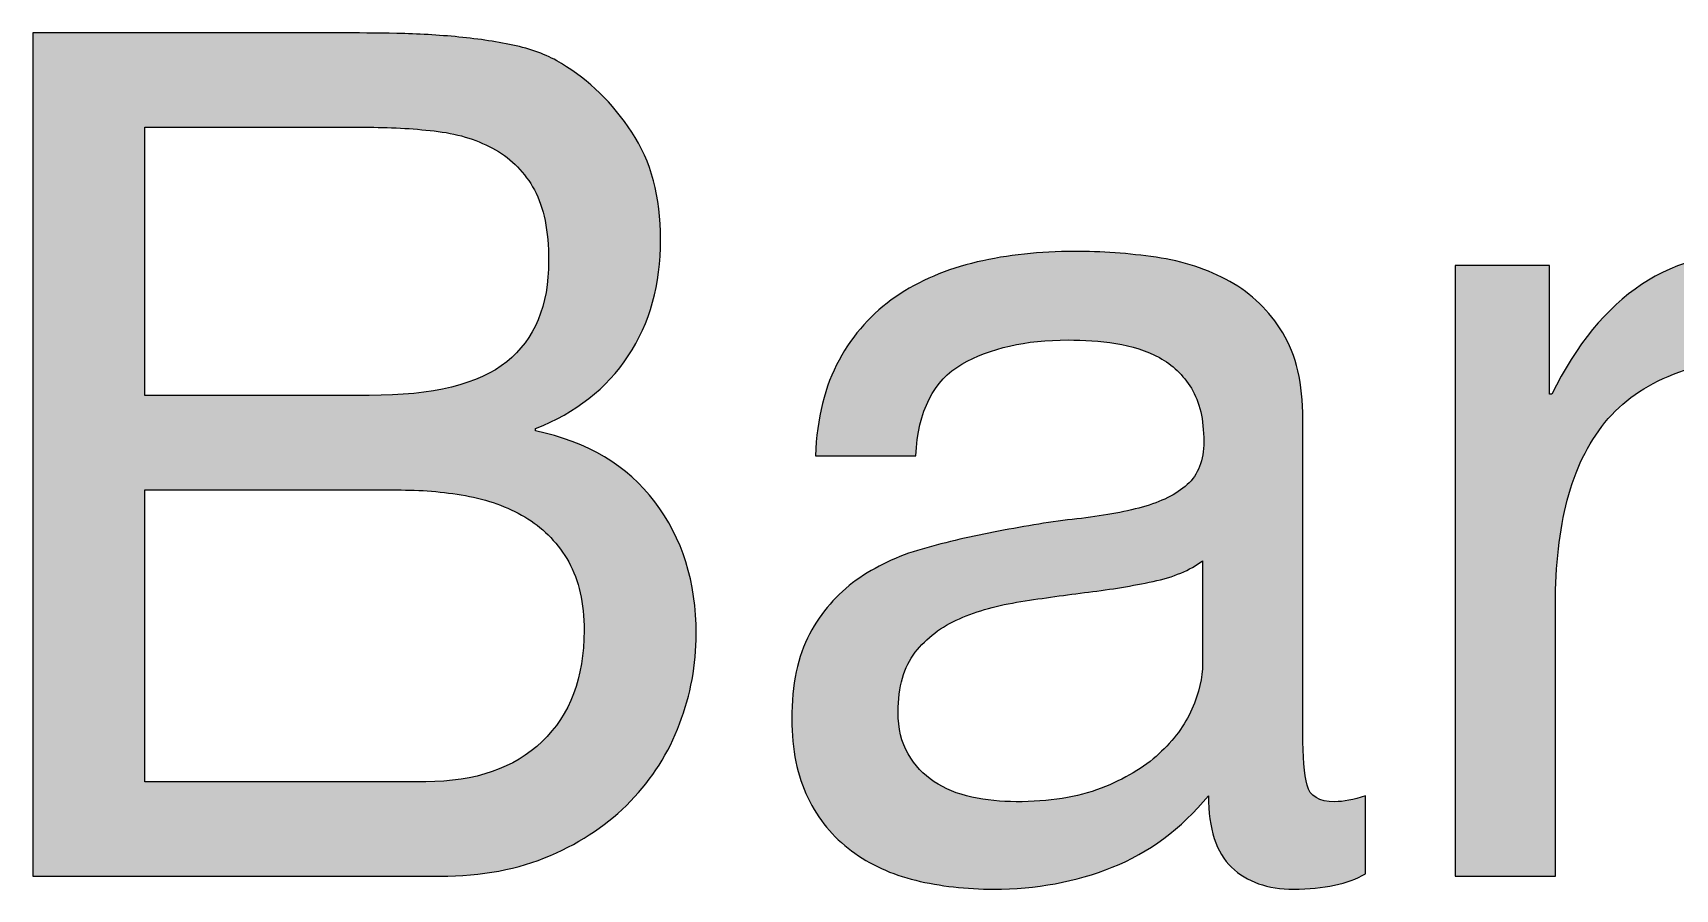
# Paper-space layout 'A0mask (portrait)' of a CAD drawing. Extents: x 0 to 810, y 0 to 1153.
# Drawn here: x 651.76 to 657.49, y 64.5 to 67.48 of the extents above; entities that cross this region are included whole.
import ezdxf
from ezdxf.enums import TextEntityAlignment as Align

# ---------------------------------------------------------------- set-up
doc = ezdxf.new("R2010")
doc.units = 0
doc.layers.get('0').update_dxf_attribs({"linetype": 'CONTINUOUS'})
doc.layers.get('Defpoints').update_dxf_attribs({"linetype": 'CONTINUOUS'})
doc.layers.add('JPP_Mask', color=7, linetype='CONTINUOUS')
doc.styles.add('JPP', font='arial.ttf')

# ---------------------------------------------------------------- blocks, each defined once
blk = doc.blocks.new('A0mask (portrait)')
at = {"true_color": 0x004a91}
h = blk.add_hatch(color=154, dxfattribs=at)
edge = h.paths.add_edge_path(flags=16)
edge.add_spline(control_points=[(653.1269, 64.8708), (653.3001, 64.8708), (653.4355, 64.9175), (653.533, 65.011), (653.6305, 65.1042), (653.6793, 65.2334), (653.6793, 65.3982), (653.6793, 65.4943), (653.6613, 65.5738), (653.6258, 65.6372), (653.5898, 65.7002), (653.5425, 65.7503), (653.4833, 65.7875), (653.4241, 65.8247), (653.3565, 65.8507), (653.2793, 65.8658), (653.2026, 65.8808), (653.1231, 65.8883), (653.0407, 65.8883), (653.0407, 65.8883), (652.1465, 65.8883), (652.1465, 65.8883), (652.1465, 65.8883), (652.1465, 64.8708), (652.1465, 64.8708), (652.1465, 64.8708), (653.1269, 64.8708), (653.1269, 64.8708)], knot_values=[0, 0, 0, 0, 1, 1, 1, 2, 2, 2, 3, 3, 3, 4, 4, 4, 5, 5, 5, 6, 6, 6, 7, 7, 7, 8, 8, 8, 9, 9, 9, 9], degree=3, periodic=0)
edge = h.paths.add_edge_path(flags=16)
edge.add_spline(control_points=[(652.9295, 66.218), (653.152, 66.218), (653.312, 66.2571), (653.4095, 66.3354), (653.5065, 66.4138), (653.5557, 66.5312), (653.5557, 66.6878), (653.5557, 66.792), (653.5392, 66.8746), (653.506, 66.9349), (653.4729, 66.9953), (653.4279, 67.0421), (653.3702, 67.075), (653.3124, 67.1079), (653.2457, 67.1292), (653.1704, 67.1389), (653.0947, 67.1484), (653.0142, 67.1534), (652.9295, 67.1534), (652.9295, 67.1534), (652.1465, 67.1534), (652.1465, 67.1534), (652.1465, 67.1534), (652.1465, 66.218), (652.1465, 66.218), (652.1465, 66.218), (652.9295, 66.218), (652.9295, 66.218)], knot_values=[0, 0, 0, 0, 1, 1, 1, 2, 2, 2, 3, 3, 3, 4, 4, 4, 5, 5, 5, 6, 6, 6, 7, 7, 7, 8, 8, 8, 9, 9, 9, 9], degree=3, periodic=0)
edge = h.paths.add_edge_path()
edge.add_spline(control_points=[(652.822, 67.4828), (652.8855, 67.4828), (652.9531, 67.4821), (653.026, 67.4809), (653.0989, 67.4795), (653.1709, 67.4753), (653.2424, 67.4684), (653.3138, 67.4615), (653.3806, 67.4514), (653.4421, 67.4376), (653.5041, 67.4239), (653.5567, 67.4033), (653.6007, 67.3759), (653.6968, 67.3181), (653.7787, 67.2383), (653.8459, 67.1368), (653.9131, 67.0353), (653.9467, 66.9103), (653.9467, 66.7619), (653.9467, 66.6052), (653.9093, 66.4701), (653.8336, 66.356), (653.7579, 66.2422), (653.6504, 66.1577), (653.5103, 66.1028), (653.5103, 66.1028), (653.5103, 66.0945), (653.5103, 66.0945), (653.6916, 66.0559), (653.8303, 65.9735), (653.9264, 65.8471), (654.0225, 65.7208), (654.0707, 65.5672), (654.0707, 65.3859), (654.0707, 65.2786), (654.0513, 65.1743), (654.013, 65.0727), (653.9742, 64.971), (653.9174, 64.881), (653.8416, 64.8027), (653.7664, 64.7246), (653.6731, 64.6614), (653.5619, 64.6133), (653.4506, 64.5651), (653.3219, 64.5412), (653.1766, 64.5412), (653.1766, 64.5412), (651.7551, 64.5412), (651.7551, 64.5412), (651.7551, 64.5412), (651.7551, 67.4828), (651.7551, 67.4828), (651.7551, 67.4828), (652.822, 67.4828), (652.822, 67.4828)], knot_values=[0, 0, 0, 0, 1, 1, 1, 2, 2, 2, 3, 3, 3, 4, 4, 4, 5, 5, 5, 6, 6, 6, 7, 7, 7, 8, 8, 8, 9, 9, 9, 10, 10, 10, 11, 11, 11, 12, 12, 12, 13, 13, 13, 14, 14, 14, 15, 15, 15, 16, 16, 16, 17, 17, 17, 18, 18, 18, 18], degree=3, periodic=0)
h = blk.add_hatch(color=154, dxfattribs=at)
edge = h.paths.add_edge_path()
edge.add_spline(control_points=[(656.1185, 66.4365), (656.0716, 66.5132), (656.0101, 66.573), (655.9334, 66.6156)], knot_values=[29, 29, 29, 29, 30, 30, 30, 30], degree=3, periodic=0)
edge.add_spline(control_points=[(655.9334, 66.6156), (655.8563, 66.6582), (655.7706, 66.6864), (655.6759, 66.7001)], knot_values=[28, 28, 28, 28, 29, 29, 29, 29], degree=3, periodic=0)
edge.add_spline(control_points=[(655.6759, 66.7001), (655.5808, 66.7139), (655.4856, 66.7207), (655.3895, 66.7207)], knot_values=[27, 27, 27, 27, 28, 28, 28, 28], degree=3, periodic=0)
edge.add_spline(control_points=[(655.3895, 66.7207), (655.2712, 66.7207), (655.1585, 66.7084), (655.0515, 66.6836)], knot_values=[26, 26, 26, 26, 27, 27, 27, 27], degree=3, periodic=0)
edge.add_spline(control_points=[(655.0515, 66.6836), (654.9446, 66.659), (654.8494, 66.6182), (654.7671, 66.5622)], knot_values=[25, 25, 25, 25, 26, 26, 26, 26], degree=3, periodic=0)
edge.add_spline(control_points=[(654.7671, 66.5622), (654.6847, 66.5058), (654.6189, 66.4322), (654.5697, 66.3416)], knot_values=[24, 24, 24, 24, 25, 25, 25, 25], degree=3, periodic=0)
edge.add_spline(control_points=[(654.5697, 66.3416), (654.52, 66.2509), (654.4925, 66.1397), (654.4868, 66.0079)], knot_values=[23, 23, 23, 23, 24, 24, 24, 24], degree=3, periodic=0)
edge.add_spline(control_points=[(654.4868, 66.0079), (654.4868, 66.0079), (654.8371, 66.0079), (654.8371, 66.0079), (654.8456, 66.1645), (654.8991, 66.2708), (654.9981, 66.3271), (655.097, 66.3835), (655.2205, 66.4116), (655.3687, 66.4116)], knot_values=[20, 20, 20, 20, 21, 21, 21, 22, 22, 22, 23, 23, 23, 23], degree=3, periodic=0)
edge.add_spline(control_points=[(655.3687, 66.4116), (655.4236, 66.4116), (655.4795, 66.4076), (655.5358, 66.3993)], knot_values=[19, 19, 19, 19, 20, 20, 20, 20], degree=3, periodic=0)
edge.add_spline(control_points=[(655.5358, 66.3993), (655.5916, 66.391), (655.6428, 66.3747), (655.6882, 66.3499)], knot_values=[18, 18, 18, 18, 19, 19, 19, 19], degree=3, periodic=0)
edge.add_spline(control_points=[(655.6882, 66.3499), (655.7332, 66.3252), (655.7706, 66.2895), (655.7995, 66.2429)], knot_values=[17, 17, 17, 17, 18, 18, 18, 18], degree=3, periodic=0)
edge.add_spline(control_points=[(655.7995, 66.2429), (655.8283, 66.196), (655.8425, 66.1342), (655.8425, 66.0573)], knot_values=[16, 16, 16, 16, 17, 17, 17, 17], degree=3, periodic=0)
edge.add_spline(control_points=[(655.8425, 66.0573), (655.8425, 65.9915), (655.8231, 65.9413), (655.7848, 65.907), (655.7464, 65.8727), (655.6944, 65.8464), (655.6281, 65.8287)], knot_values=[14, 14, 14, 14, 15, 15, 15, 16, 16, 16, 16], degree=3, periodic=0)
edge.add_spline(control_points=[(655.6281, 65.8287), (655.5623, 65.8107), (655.4861, 65.797), (655.3995, 65.7875)], knot_values=[13, 13, 13, 13, 14, 14, 14, 14], degree=3, periodic=0)
edge.add_spline(control_points=[(655.3995, 65.7875), (655.3133, 65.7778), (655.222, 65.7634), (655.1259, 65.7442)], knot_values=[12, 12, 12, 12, 13, 13, 13, 13], degree=3, periodic=0)
edge.add_spline(control_points=[(655.1259, 65.7442), (655.035, 65.7279), (654.9465, 65.707), (654.8598, 65.6824), (654.7732, 65.6578), (654.6965, 65.6214), (654.6293, 65.5733)], knot_values=[10, 10, 10, 10, 11, 11, 11, 12, 12, 12, 12], degree=3, periodic=0)
edge.add_spline(control_points=[(654.6293, 65.5733), (654.5616, 65.5253), (654.5077, 65.4625), (654.4665, 65.3859)], knot_values=[9, 9, 9, 9, 10, 10, 10, 10], degree=3, periodic=0)
edge.add_spline(control_points=[(654.4665, 65.3859), (654.4253, 65.3089), (654.4045, 65.21), (654.4045, 65.0891)], knot_values=[8, 8, 8, 8, 9, 9, 9, 9], degree=3, periodic=0)
edge.add_spline(control_points=[(654.4045, 65.0891), (654.4045, 64.9821), (654.4234, 64.8907), (654.4603, 64.8152)], knot_values=[7, 7, 7, 7, 8, 8, 8, 8], degree=3, periodic=0)
edge.add_spline(control_points=[(654.4603, 64.8152), (654.4972, 64.7395), (654.5479, 64.6777), (654.6127, 64.6297)], knot_values=[6, 6, 6, 6, 7, 7, 7, 7], degree=3, periodic=0)
edge.add_spline(control_points=[(654.6127, 64.6297), (654.6771, 64.5816), (654.7519, 64.5473), (654.8371, 64.5267), (654.9223, 64.5061), (655.0132, 64.4959), (655.1093, 64.4959)], knot_values=[4, 4, 4, 4, 5, 5, 5, 6, 6, 6, 6], degree=3, periodic=0)
edge.add_spline(control_points=[(655.1093, 64.4959), (655.2575, 64.4959), (655.3957, 64.5213), (655.523, 64.5722)], knot_values=[3, 3, 3, 3, 4, 4, 4, 4], degree=3, periodic=0)
edge.add_spline(control_points=[(655.523, 64.5722), (655.6508, 64.6228), (655.763, 64.7059), (655.8591, 64.8214)], knot_values=[2, 2, 2, 2, 3, 3, 3, 3], degree=3, periodic=0)
edge.add_spline(control_points=[(655.8591, 64.8214), (655.8591, 64.7059), (655.8856, 64.6228), (655.9396, 64.5722)], knot_values=[1, 1, 1, 1, 2, 2, 2, 2], degree=3, periodic=0)
edge.add_spline(control_points=[(655.9396, 64.5722), (655.9931, 64.5213), (656.065, 64.4959), (656.1559, 64.4959)], knot_values=[0, 0, 0, 0, 1, 1, 1, 1], degree=3, periodic=0)
edge.add_spline(control_points=[(656.1559, 64.4959), (656.2629, 64.4959), (656.3467, 64.5137), (656.4068, 64.5494)], knot_values=[36, 36, 36, 36, 37, 37, 37, 37], degree=3, periodic=0)
edge.add_spline(control_points=[(656.4068, 64.5494), (656.4068, 64.5494), (656.4068, 64.8214), (656.4068, 64.8214), (656.3656, 64.8077), (656.3301, 64.8008), (656.2998, 64.8008)], knot_values=[34, 34, 34, 34, 35, 35, 35, 36, 36, 36, 36], degree=3, periodic=0)
edge.add_spline(control_points=[(656.2998, 64.8008), (656.2449, 64.8008), (656.2127, 64.82), (656.2032, 64.8583)], knot_values=[33, 33, 33, 33, 34, 34, 34, 34], degree=3, periodic=0)
edge.add_spline(control_points=[(656.2032, 64.8583), (656.1933, 64.8969), (656.1886, 64.9572), (656.1886, 65.0396)], knot_values=[32, 32, 32, 32, 33, 33, 33, 33], degree=3, periodic=0)
edge.add_spline(control_points=[(656.1886, 65.0396), (656.1886, 65.0396), (656.1886, 66.1357), (656.1886, 66.1357), (656.1886, 66.2592), (656.1654, 66.3596), (656.1185, 66.4365)], knot_values=[30, 30, 30, 30, 31, 31, 31, 32, 32, 32, 32], degree=3, periodic=0)
edge = h.paths.add_edge_path(flags=16)
edge.add_spline(control_points=[(655.4406, 65.5321), (655.5192, 65.5416), (655.594, 65.5539), (655.6655, 65.5691)], knot_values=[0, 0, 0, 0, 1, 1, 1, 1], degree=3, periodic=0)
edge.add_spline(control_points=[(655.6655, 65.5691), (655.737, 65.5842), (655.7942, 65.6083), (655.8383, 65.6412)], knot_values=[14, 14, 14, 14, 15, 15, 15, 15], degree=3, periodic=0)
edge.add_spline(control_points=[(655.8383, 65.6412), (655.8383, 65.6412), (655.8383, 65.2827), (655.8383, 65.2827), (655.8383, 65.2334), (655.826, 65.1804), (655.8013, 65.1241), (655.7767, 65.0678), (655.7379, 65.0157), (655.6858, 64.9676), (655.6338, 64.9196), (655.5666, 64.8796), (655.4842, 64.8481)], knot_values=[10, 10, 10, 10, 11, 11, 11, 12, 12, 12, 13, 13, 13, 14, 14, 14, 14], degree=3, periodic=0)
edge.add_spline(control_points=[(655.4842, 64.8481), (655.4018, 64.8164), (655.3029, 64.8008), (655.1874, 64.8008)], knot_values=[9, 9, 9, 9, 10, 10, 10, 10], degree=3, periodic=0)
edge.add_spline(control_points=[(655.1874, 64.8008), (655.1353, 64.8008), (655.0837, 64.8062), (655.0331, 64.8171)], knot_values=[8, 8, 8, 8, 9, 9, 9, 9], degree=3, periodic=0)
edge.add_spline(control_points=[(655.0331, 64.8171), (654.982, 64.8282), (654.9384, 64.846), (654.901, 64.8708)], knot_values=[7, 7, 7, 7, 8, 8, 8, 8], degree=3, periodic=0)
edge.add_spline(control_points=[(654.901, 64.8708), (654.8641, 64.8955), (654.8338, 64.9276), (654.8106, 64.9676)], knot_values=[6, 6, 6, 6, 7, 7, 7, 7], degree=3, periodic=0)
edge.add_spline(control_points=[(654.8106, 64.9676), (654.7869, 65.0074), (654.7756, 65.0562), (654.7756, 65.1139)], knot_values=[5, 5, 5, 5, 6, 6, 6, 6], degree=3, periodic=0)
edge.add_spline(control_points=[(654.7756, 65.1139), (654.7756, 65.2017), (654.7955, 65.2711), (654.8352, 65.322)], knot_values=[4, 4, 4, 4, 5, 5, 5, 5], degree=3, periodic=0)
edge.add_spline(control_points=[(654.8352, 65.322), (654.875, 65.3726), (654.9266, 65.4119), (654.9895, 65.4393)], knot_values=[3, 3, 3, 3, 4, 4, 4, 4], degree=3, periodic=0)
edge.add_spline(control_points=[(654.9895, 65.4393), (655.053, 65.4668), (655.1244, 65.4867), (655.204, 65.499)], knot_values=[2, 2, 2, 2, 3, 3, 3, 3], degree=3, periodic=0)
edge.add_spline(control_points=[(655.204, 65.499), (655.2835, 65.5115), (655.3625, 65.5224), (655.4406, 65.5321)], knot_values=[1, 1, 1, 1, 2, 2, 2, 2], degree=3, periodic=0)
h = blk.add_hatch(color=154, dxfattribs=at)
edge = h.paths.add_edge_path()
edge.add_spline(control_points=[(657.0704, 65.3407), (657.0704, 65.4296), (657.0704, 65.4888), (657.0704, 65.4888), (657.0704, 65.6261), (657.0841, 65.7477), (657.1116, 65.8533)], knot_values=[8, 8, 8, 8, 8.250035, 8.250035, 8.250035, 9.250035, 9.250035, 9.250035, 9.250035], degree=3, periodic=0)
edge.add_spline(control_points=[(657.1116, 65.8533), (657.1391, 65.9591), (657.1831, 66.049), (657.2432, 66.1234)], knot_values=[7, 7, 7, 7, 8, 8, 8, 8], degree=3, periodic=0)
edge.add_spline(control_points=[(657.2432, 66.1234), (657.3038, 66.1974), (657.3833, 66.2538), (657.4822, 66.2921)], knot_values=[6, 6, 6, 6, 7, 7, 7, 7], degree=3, periodic=0)
edge.add_spline(control_points=[(657.4822, 66.2921), (657.5812, 66.3307), (657.7005, 66.3499), (657.8406, 66.3499)], knot_values=[5, 5, 5, 5, 6, 6, 6, 6], degree=3, periodic=0)
edge.add_spline(control_points=[(657.8406, 66.3499), (657.8406, 66.3499), (657.8406, 66.7207), (657.8406, 66.7207), (657.6512, 66.7262), (657.4946, 66.6878), (657.371, 66.6052)], knot_values=[3, 3, 3, 3, 4, 4, 4, 5, 5, 5, 5], degree=3, periodic=0)
edge.add_spline(control_points=[(657.371, 66.6052), (657.2475, 66.5229), (657.1428, 66.3953), (657.0581, 66.222)], knot_values=[2, 2, 2, 2, 3, 3, 3, 3], degree=3, periodic=0)
edge.add_spline(control_points=[(657.0496, 66.222), (657.0496, 66.222), (657.0496, 66.3344), (657.0496, 66.4467)], knot_values=[0.5, 0.5, 0.5, 0.5, 1, 1, 1, 1], degree=3, periodic=0)
edge.add_spline(control_points=[(657.0496, 66.4467), (657.0496, 66.559), (657.0496, 66.6713), (657.0496, 66.6713), (657.0496, 66.6713), (657.029, 66.6713), (656.9981, 66.6713)], knot_values=[12.749965, 12.749965, 12.749965, 12.749965, 13.249965, 13.249965, 13.249965, 13.5, 13.5, 13.5, 13.5], degree=3, periodic=0)
edge.add_spline(control_points=[(656.9981, 66.6713), (656.9672, 66.6713), (656.926, 66.6713), (656.8849, 66.6713)], knot_values=[12.49997, 12.49997, 12.49997, 12.49997, 12.749965, 12.749965, 12.749965, 12.749965], degree=3, periodic=0)
edge.add_spline(control_points=[(656.8849, 66.6713), (656.8643, 66.6713), (656.8437, 66.6713), (656.8244, 66.6713)], knot_values=[12.374973, 12.374973, 12.374973, 12.374973, 12.49997, 12.49997, 12.49997, 12.49997], degree=3, periodic=0)
edge.add_spline(control_points=[(656.8244, 66.6713), (656.8051, 66.6713), (656.787, 66.6713), (656.7716, 66.6713)], knot_values=[12.249975, 12.249975, 12.249975, 12.249975, 12.374973, 12.374973, 12.374973, 12.374973], degree=3, periodic=0)
edge.add_spline(control_points=[(656.7716, 66.6713), (656.7639, 66.6713), (656.7568, 66.6713), (656.7505, 66.6713)], knot_values=[12.187476, 12.187476, 12.187476, 12.187476, 12.249975, 12.249975, 12.249975, 12.249975], degree=3, periodic=0)
edge.add_spline(control_points=[(656.7201, 66.6713), (656.7201, 66.6713), (656.7201, 66.6713), (656.7201, 66.6713), (656.7201, 66.6713), (656.7201, 66.6713), (656.7201, 66.6713)], knot_values=[11.99998, 11.99998, 11.99998, 11.99998, 12.001425, 12.001425, 12.001425, 12.001445, 12.001445, 12.001445, 12.001445], degree=3, periodic=0)
edge.add_spline(control_points=[(656.7201, 66.6713), (656.7201, 66.6712), (656.7201, 66.1387), (656.7201, 65.6062)], knot_values=[11.49999, 11.49999, 11.49999, 11.49999, 11.99998, 11.99998, 11.99998, 11.99998], degree=3, periodic=0)
edge.add_spline(control_points=[(656.7201, 65.6062), (656.7201, 65.0737), (656.7201, 64.5412), (656.7201, 64.5412), (656.7201, 64.5412), (656.7201, 64.5412), (656.7201, 64.5412)], knot_values=[10.999023, 10.999023, 10.999023, 10.999023, 11.499013, 11.499013, 11.499013, 11.49999, 11.49999, 11.49999, 11.49999], degree=3, periodic=0)
edge.add_spline(control_points=[(656.7352, 64.5412), (656.74, 64.5412), (656.7458, 64.5412), (656.7525, 64.5412)], knot_values=[10.812504, 10.812504, 10.812504, 10.812504, 10.875003, 10.875003, 10.875003, 10.875003], degree=3, periodic=0)
edge.add_spline(control_points=[(656.7525, 64.5412), (656.7591, 64.5412), (656.7667, 64.5412), (656.7749, 64.5412)], knot_values=[10.750005, 10.750005, 10.750005, 10.750005, 10.812504, 10.812504, 10.812504, 10.812504], degree=3, periodic=0)
edge.add_spline(control_points=[(656.7749, 64.5412), (656.7913, 64.5412), (656.8104, 64.5412), (656.831, 64.5412)], knot_values=[10.625008, 10.625008, 10.625008, 10.625008, 10.750005, 10.750005, 10.750005, 10.750005], degree=3, periodic=0)
edge.add_spline(control_points=[(656.831, 64.5412), (656.8515, 64.5412), (656.8734, 64.5412), (656.8953, 64.5412)], knot_values=[10.50001, 10.50001, 10.50001, 10.50001, 10.625008, 10.625008, 10.625008, 10.625008], degree=3, periodic=0)
edge.add_spline(control_points=[(656.8953, 64.5412), (656.9391, 64.5412), (656.9828, 64.5412), (657.0157, 64.5412)], knot_values=[10.250015, 10.250015, 10.250015, 10.250015, 10.50001, 10.50001, 10.50001, 10.50001], degree=3, periodic=0)
edge.add_spline(control_points=[(657.0157, 64.5412), (657.0485, 64.5412), (657.0704, 64.5412), (657.0704, 64.5412), (657.0704, 64.5412), (657.0704, 64.5412), (657.0704, 64.5412)], knot_values=[9.999532, 9.999532, 9.999532, 9.999532, 10.249547, 10.249547, 10.249547, 10.250015, 10.250015, 10.250015, 10.250015], degree=3, periodic=0)
edge.add_spline(control_points=[(657.0704, 64.5518), (657.0704, 64.5553), (657.0704, 64.5595), (657.0704, 64.5646)], knot_values=[9.906272, 9.906272, 9.906272, 9.906272, 9.937521, 9.937521, 9.937521, 9.937521], degree=3, periodic=0)
edge.add_spline(control_points=[(657.0704, 64.5646), (657.0704, 64.5696), (657.0704, 64.5754), (657.0704, 64.5819)], knot_values=[9.875022, 9.875022, 9.875022, 9.875022, 9.906272, 9.906272, 9.906272, 9.906272], degree=3, periodic=0)
edge.add_spline(control_points=[(657.0704, 64.5819), (657.0704, 64.5948), (657.0704, 64.6105), (657.0704, 64.6286)], knot_values=[9.812524, 9.812524, 9.812524, 9.812524, 9.875022, 9.875022, 9.875022, 9.875022], degree=3, periodic=0)
edge.add_spline(control_points=[(657.0704, 64.6286), (657.0704, 64.6466), (657.0704, 64.667), (657.0704, 64.6892)], knot_values=[9.750025, 9.750025, 9.750025, 9.750025, 9.812524, 9.812524, 9.812524, 9.812524], degree=3, periodic=0)
edge.add_spline(control_points=[(657.0704, 64.6892), (657.0704, 64.7336), (657.0704, 64.7854), (657.0704, 64.841)], knot_values=[9.625027, 9.625027, 9.625027, 9.625027, 9.750025, 9.750025, 9.750025, 9.750025], degree=3, periodic=0)
edge.add_spline(control_points=[(657.0704, 64.841), (657.0704, 64.8965), (657.0704, 64.9557), (657.0704, 65.0149)], knot_values=[9.50003, 9.50003, 9.50003, 9.50003, 9.625027, 9.625027, 9.625027, 9.625027], degree=3, periodic=0)
edge.add_spline(control_points=[(657.0704, 65.0149), (657.0704, 65.1334), (657.0704, 65.2519), (657.0704, 65.3407)], knot_values=[9.250035, 9.250035, 9.250035, 9.250035, 9.50003, 9.50003, 9.50003, 9.50003], degree=3, periodic=0)
at = {"layer": 'Defpoints', "color": 154, "true_color": 0x004a91}
for points, knots in [([(652.822, 67.4828), (652.8855, 67.4828), (652.9531, 67.4821), (653.026, 67.4809), (653.0989, 67.4795), (653.1709, 67.4753), (653.2424, 67.4684), (653.3138, 67.4615), (653.3806, 67.4514), (653.4421, 67.4376), (653.5041, 67.4239), (653.5567, 67.4033), (653.6007, 67.3759), (653.6968, 67.3181), (653.7787, 67.2383), (653.8459, 67.1368), (653.9131, 67.0353), (653.9467, 66.9103), (653.9467, 66.7619), (653.9467, 66.6052), (653.9093, 66.4701), (653.8336, 66.356), (653.7579, 66.2422), (653.6504, 66.1577), (653.5103, 66.1028), (653.5103, 66.1028), (653.5103, 66.0945), (653.5103, 66.0945), (653.6916, 66.0559), (653.8303, 65.9735), (653.9264, 65.8471), (654.0225, 65.7208), (654.0707, 65.5672), (654.0707, 65.3859), (654.0707, 65.2786), (654.0513, 65.1743), (654.013, 65.0727), (653.9742, 64.971), (653.9174, 64.881), (653.8416, 64.8027), (653.7664, 64.7246), (653.6731, 64.6614), (653.5619, 64.6133), (653.4506, 64.5651), (653.3219, 64.5412), (653.1766, 64.5412), (653.1766, 64.5412), (651.7551, 64.5412), (651.7551, 64.5412), (651.7551, 64.5412), (651.7551, 67.4828), (651.7551, 67.4828), (651.7551, 67.4828), (652.822, 67.4828), (652.822, 67.4828)], [0, 0, 0, 0, 1, 1, 1, 2, 2, 2, 3, 3, 3, 4, 4, 4, 5, 5, 5, 6, 6, 6, 7, 7, 7, 8, 8, 8, 9, 9, 9, 10, 10, 10, 11, 11, 11, 12, 12, 12, 13, 13, 13, 14, 14, 14, 15, 15, 15, 16, 16, 16, 17, 17, 17, 18, 18, 18, 18]), ([(652.9295, 66.218), (653.152, 66.218), (653.312, 66.2571), (653.4095, 66.3354), (653.5065, 66.4138), (653.5557, 66.5312), (653.5557, 66.6878), (653.5557, 66.792), (653.5392, 66.8746), (653.506, 66.9349), (653.4729, 66.9953), (653.4279, 67.0421), (653.3702, 67.075), (653.3124, 67.1079), (653.2457, 67.1292), (653.1704, 67.1389), (653.0947, 67.1484), (653.0142, 67.1534), (652.9295, 67.1534), (652.9295, 67.1534), (652.1465, 67.1534), (652.1465, 67.1534), (652.1465, 67.1534), (652.1465, 66.218), (652.1465, 66.218), (652.1465, 66.218), (652.9295, 66.218), (652.9295, 66.218)], [0, 0, 0, 0, 1, 1, 1, 2, 2, 2, 3, 3, 3, 4, 4, 4, 5, 5, 5, 6, 6, 6, 7, 7, 7, 8, 8, 8, 9, 9, 9, 9]), ([(656.1559, 64.4959), (656.065, 64.4959), (655.9931, 64.5213), (655.9396, 64.5722), (655.8856, 64.6228), (655.8591, 64.7059), (655.8591, 64.8214), (655.763, 64.7059), (655.6508, 64.6228), (655.523, 64.5722), (655.3957, 64.5213), (655.2575, 64.4959), (655.1093, 64.4959), (655.0132, 64.4959), (654.9223, 64.5061), (654.8371, 64.5267), (654.7519, 64.5473), (654.6771, 64.5816), (654.6127, 64.6297), (654.5479, 64.6777), (654.4972, 64.7395), (654.4603, 64.8152), (654.4234, 64.8907), (654.4045, 64.9821), (654.4045, 65.0891), (654.4045, 65.21), (654.4253, 65.3089), (654.4665, 65.3859), (654.5077, 65.4625), (654.5616, 65.5253), (654.6293, 65.5733), (654.6965, 65.6214), (654.7732, 65.6578), (654.8598, 65.6824), (654.9465, 65.707), (655.035, 65.7279), (655.1259, 65.7442), (655.222, 65.7634), (655.3133, 65.7778), (655.3995, 65.7875), (655.4861, 65.797), (655.5623, 65.8107), (655.6281, 65.8287), (655.6944, 65.8464), (655.7464, 65.8727), (655.7848, 65.907), (655.8231, 65.9413), (655.8425, 65.9915), (655.8425, 66.0573), (655.8425, 66.1342), (655.8283, 66.196), (655.7995, 66.2429), (655.7706, 66.2895), (655.7332, 66.3252), (655.6882, 66.3499), (655.6428, 66.3747), (655.5916, 66.391), (655.5358, 66.3993), (655.4795, 66.4076), (655.4236, 66.4116), (655.3687, 66.4116), (655.2205, 66.4116), (655.097, 66.3835), (654.9981, 66.3271), (654.8991, 66.2708), (654.8456, 66.1645), (654.8371, 66.0079), (654.8371, 66.0079), (654.4868, 66.0079), (654.4868, 66.0079), (654.4925, 66.1397), (654.52, 66.2509), (654.5697, 66.3416), (654.6189, 66.4322), (654.6847, 66.5058), (654.7671, 66.5622), (654.8494, 66.6182), (654.9446, 66.659), (655.0515, 66.6836), (655.1585, 66.7084), (655.2712, 66.7207), (655.3895, 66.7207), (655.4856, 66.7207), (655.5808, 66.7139), (655.6759, 66.7001), (655.7706, 66.6864), (655.8563, 66.6582), (655.9334, 66.6156), (656.0101, 66.573), (656.0716, 66.5132), (656.1185, 66.4365), (656.1654, 66.3596), (656.1886, 66.2592), (656.1886, 66.1357), (656.1886, 66.1357), (656.1886, 65.0396), (656.1886, 65.0396), (656.1886, 64.9572), (656.1933, 64.8969), (656.2032, 64.8583), (656.2127, 64.82), (656.2449, 64.8008), (656.2998, 64.8008), (656.3301, 64.8008), (656.3656, 64.8077), (656.4068, 64.8214), (656.4068, 64.8214), (656.4068, 64.5494), (656.4068, 64.5494), (656.3467, 64.5137), (656.2629, 64.4959), (656.1559, 64.4959)], [0, 0, 0, 0, 1, 1, 1, 2, 2, 2, 3, 3, 3, 4, 4, 4, 5, 5, 5, 6, 6, 6, 7, 7, 7, 8, 8, 8, 9, 9, 9, 10, 10, 10, 11, 11, 11, 12, 12, 12, 13, 13, 13, 14, 14, 14, 15, 15, 15, 16, 16, 16, 17, 17, 17, 18, 18, 18, 19, 19, 19, 20, 20, 20, 21, 21, 21, 22, 22, 22, 23, 23, 23, 24, 24, 24, 25, 25, 25, 26, 26, 26, 27, 27, 27, 28, 28, 28, 29, 29, 29, 30, 30, 30, 31, 31, 31, 32, 32, 32, 33, 33, 33, 34, 34, 34, 35, 35, 35, 36, 36, 36, 37, 37, 37, 37]), ([(657.0496, 66.6713), (657.0496, 66.6713), (657.0496, 66.222), (657.0496, 66.222), (657.0496, 66.222), (657.0581, 66.222), (657.0581, 66.222), (657.1428, 66.3953), (657.2475, 66.5229), (657.371, 66.6052), (657.4946, 66.6878), (657.6512, 66.7262), (657.8406, 66.7207), (657.8406, 66.7207), (657.8406, 66.3499), (657.8406, 66.3499), (657.7005, 66.3499), (657.5812, 66.3307), (657.4822, 66.2921), (657.3833, 66.2538), (657.3038, 66.1974), (657.2432, 66.1234), (657.1831, 66.049), (657.1391, 65.9591), (657.1116, 65.8533), (657.0841, 65.7477), (657.0704, 65.6261), (657.0704, 65.4888), (657.0704, 65.4888), (657.0704, 64.5412), (657.0704, 64.5412), (657.0704, 64.5412), (656.7201, 64.5412), (656.7201, 64.5412), (656.7201, 64.5412), (656.7201, 66.6713), (656.7201, 66.6713), (656.7201, 66.6713), (657.0496, 66.6713), (657.0496, 66.6713)], [0, 0, 0, 0, 1, 1, 1, 2, 2, 2, 3, 3, 3, 4, 4, 4, 5, 5, 5, 6, 6, 6, 7, 7, 7, 8, 8, 8, 9, 9, 9, 10, 10, 10, 11, 11, 11, 12, 12, 12, 13, 13, 13, 13]), ([(653.1269, 64.8708), (653.3001, 64.8708), (653.4355, 64.9175), (653.533, 65.011), (653.6305, 65.1042), (653.6793, 65.2334), (653.6793, 65.3982), (653.6793, 65.4943), (653.6613, 65.5738), (653.6258, 65.6372), (653.5898, 65.7002), (653.5425, 65.7503), (653.4833, 65.7875), (653.4241, 65.8247), (653.3565, 65.8507), (653.2793, 65.8658), (653.2026, 65.8808), (653.1231, 65.8883), (653.0407, 65.8883), (653.0407, 65.8883), (652.1465, 65.8883), (652.1465, 65.8883), (652.1465, 65.8883), (652.1465, 64.8708), (652.1465, 64.8708), (652.1465, 64.8708), (653.1269, 64.8708), (653.1269, 64.8708)], [0, 0, 0, 0, 1, 1, 1, 2, 2, 2, 3, 3, 3, 4, 4, 4, 5, 5, 5, 6, 6, 6, 7, 7, 7, 8, 8, 8, 9, 9, 9, 9]), ([(655.6655, 65.5691), (655.594, 65.5539), (655.5192, 65.5416), (655.4406, 65.5321), (655.3625, 65.5224), (655.2835, 65.5115), (655.204, 65.499), (655.1244, 65.4867), (655.053, 65.4668), (654.9895, 65.4393), (654.9266, 65.4119), (654.875, 65.3726), (654.8352, 65.322), (654.7955, 65.2711), (654.7756, 65.2017), (654.7756, 65.1139), (654.7756, 65.0562), (654.7869, 65.0074), (654.8106, 64.9676), (654.8338, 64.9276), (654.8641, 64.8955), (654.901, 64.8708), (654.9384, 64.846), (654.982, 64.8282), (655.0331, 64.8171), (655.0837, 64.8062), (655.1353, 64.8008), (655.1874, 64.8008), (655.3029, 64.8008), (655.4018, 64.8164), (655.4842, 64.8481), (655.5666, 64.8796), (655.6338, 64.9196), (655.6858, 64.9676), (655.7379, 65.0157), (655.7767, 65.0678), (655.8013, 65.1241), (655.826, 65.1804), (655.8383, 65.2334), (655.8383, 65.2827), (655.8383, 65.2827), (655.8383, 65.6412), (655.8383, 65.6412), (655.7942, 65.6083), (655.737, 65.5842), (655.6655, 65.5691)], [0, 0, 0, 0, 1, 1, 1, 2, 2, 2, 3, 3, 3, 4, 4, 4, 5, 5, 5, 6, 6, 6, 7, 7, 7, 8, 8, 8, 9, 9, 9, 10, 10, 10, 11, 11, 11, 12, 12, 12, 13, 13, 13, 14, 14, 14, 15, 15, 15, 15])]:
    blk.add_open_spline(points, degree=3, knots=knots, dxfattribs=at)
at = {"color": 7, "style": 'JPP'}
for tag, p in [('Client', (743, 115)), ('Project1', (743, 90)), ('Project2', (743, 82.5)), ('Project3', (743, 75)), ('Title1', (743, 57.5)), ('Title2', (743, 50)), ('Title3', (743, 42.5)), ('Status', (635, 7.5))]:
    blk.add_attdef(tag, text='', height=3.5, dxfattribs=at).set_placement(p, align=Align.MIDDLE_LEFT)
at = {"color": 2, "style": 'JPP'}
for tag, p in [('Scale', (662.5, 25)), ('Checked', (752.5, 25)), ('Drawn', (707.5, 25)), ('Date', (797.5, 25))]:
    blk.add_attdef(tag, text='', height=2, dxfattribs=at).set_placement(p, align=Align.MIDDLE_CENTER)
at = {"color": 6, "style": 'JPP'}
for tag, p in [('Ref', (725, 7.5)), ('DrgNo.', (767, 7.5))]:
    blk.add_attdef(tag, text='', height=4, dxfattribs=at).set_placement(p, align=Align.MIDDLE_LEFT)
blk.add_attdef('Rev', text='', height=4, dxfattribs=at).set_placement((801.2747, 7.5), align=Align.MIDDLE_CENTER)

psp = doc.layouts.new('A0mask (portrait)')

# ---------------------------------------------------------------- block references
at = {"layer": 'JPP_Mask'}
psp.add_blockref('A0mask (portrait)', (0, 0), dxfattribs=at)

doc.saveas('drawing.dxf')
